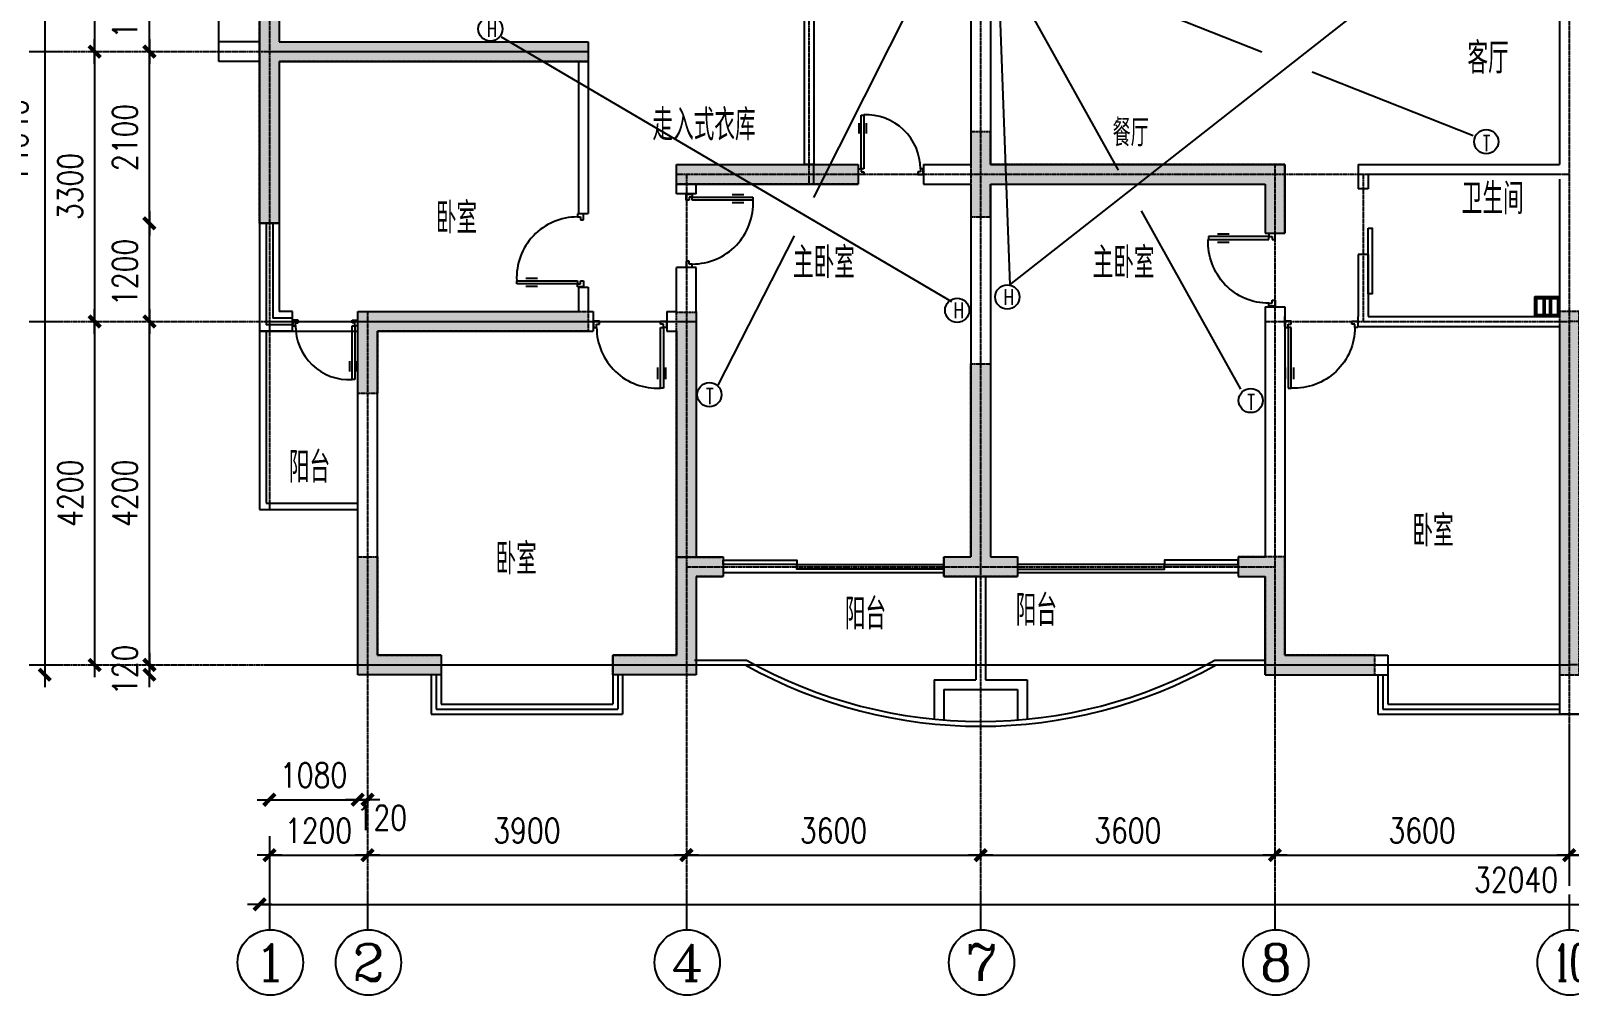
# Model space of a CAD drawing. Extents: x -170759 to 304867, y -311201 to 112352.
# Drawn here: x 200790 to 219610, y -72938 to -61146 of the extents above; entities that cross this region are included whole.
import ezdxf
from ezdxf.enums import TextEntityAlignment as Align

# ---------------------------------------------------------------- set-up
doc = ezdxf.new("R2010")
doc.units = 0
doc.linetypes.add('ACAD_ISO04W100', pattern=[30.5, 24, -3, 0.5, -3])
doc.linetypes.add('DOTE', pattern=[2.42, 2, -0.2, 0.02, -0.2])
doc.layers.get('0').update_dxf_attribs({"linetype": 'CONTINUOUS'})
doc.layers.get('DEFPOINTS').update_dxf_attribs({"linetype": 'CONTINUOUS'})
for name, color, linetype in [('AXIS', 3, 'CONTINUOUS'), ('AXIS_TEXT', 7, 'CONTINUOUS'), ('DOOR', 2, 'CONTINUOUS'), ('DOTE', 251, 'CONTINUOUS'), ('WALL', 7, 'CONTINUOUS'), ('WINDOW', 151, 'CONTINUOUS'), ('WZ', 3, 'CONTINUOUS'), ('ZXX', 2, 'ACAD_ISO04W100'), ('导线', 1, 'CONTINUOUS'), ('柱子', 170, 'CONTINUOUS')]:
    doc.layers.add(name, color=color, linetype=linetype)
doc.styles.add('COMPLEX', font='COMPLEX')
doc.styles.add('DIM_FONT', font='SIMPLEX.shx', dxfattribs={"width": 0.8})
doc.styles.add('HZS', font='txt', dxfattribs={"width": 0.7, "bigfont": 'HZS'})
doc.dimstyles.new('AXIS', dxfattribs={"dimtxt": 300, "dimasz": 1, "dimexe": 250, "dimexo": 300, "dimgap": 150, "dimtad": 1, "dimdec": 0, "dimdsep": 46, "dimtxsty": 'DIM_FONT', "dimblk": '_DIMX', "dimblk1": '_DIMX', "dimblk2": '_DIMX', "dimcen": 2.5, "dimse1": 1, "dimse2": 1, "dimclrd": 3, "dimclre": 3, "dimclrt": 7, "dimadec": 0, "dimazin": 0, "dimtfac": 1, "dimtdec": 0, "dimtix": 1, "dimtmove": 2, "dimatfit": 3, "dimldrblk": '_DIMX', "dimfxl": 0, "dimtolj": 1, "dimtzin": 0, "dimarcsym": 0})

# ---------------------------------------------------------------- blocks, each defined once
blk = doc.blocks.new('_DIMX')
blk.add_line((-150, 0), (150, 0))
at = {"const_width": 50}
blk.add_lwpolyline([(-70, -70), (70, 70)], dxfattribs=at)
blk = doc.blocks.new('*D298')
at = {"layer": 'AXIS', "color": 3, "lineweight": -2}
blk.add_line((200961, -54381), (200961, -69019), dxfattribs=at)
at = {"layer": 'DEFPOINTS', "color": 0}
for p in [(202692, -54380), (200961, -69020), (202676, -69020)]:
    blk.add_point(p, dxfattribs=at)
at = {"layer": 'AXIS', "color": 3, "lineweight": -2}
for p, rotation in [((200961, -54380), 90), ((200961, -69020), 270)]:
    blk.add_blockref('_DIMX', p, dxfattribs=dict(at, rotation=rotation))
at = {"layer": 'AXIS', "color": 7, "insert": (200606, -62493), "char_height": 300, "attachment_point": 5, "rotation": 90, "style": 'DIM_FONT'}
blk.add_mtext('\\A1;14640', dxfattribs=at)
blk = doc.blocks.new('*D268')
at = {"layer": 'AXIS', "color": 3, "lineweight": -2}
for p, q in [((203709, -70547), (203708, -70547)), ((203710, -70547), (204790, -70547)), ((204791, -70547), (204792, -70547))]:
    blk.add_line(p, q, dxfattribs=at)
at = {"layer": 'DEFPOINTS', "color": 0}
for p in [(203710, -64820), (204790, -69410), (204790, -70547)]:
    blk.add_point(p, dxfattribs=at)
at = {"layer": 'AXIS', "color": 3, "lineweight": -2}
blk.add_blockref('_DIMX', (203710, -70547), dxfattribs=at)
at = {"layer": 'AXIS', "color": 3, "lineweight": -2, "rotation": 180}
blk.add_blockref('_DIMX', (204790, -70547), dxfattribs=at)
at = {"layer": 'AXIS', "color": 7, "insert": (204250, -70247), "char_height": 300, "attachment_point": 5, "style": 'DIM_FONT'}
blk.add_mtext('\\A1;1080', dxfattribs=at)
blk = doc.blocks.new('*D269')
at = {"layer": 'AXIS', "color": 3, "lineweight": -2}
blk.add_line((202242, -68899), (202242, -64701), dxfattribs=at)
at = {"layer": 'DEFPOINTS', "color": 0}
for p in [(202242, -64700), (203426, -64700), (204790, -68900)]:
    blk.add_point(p, dxfattribs=at)
at = {"layer": 'AXIS', "color": 3, "lineweight": -2}
for p, rotation in [((202242, -64700), 90), ((202242, -68900), 270)]:
    blk.add_blockref('_DIMX', p, dxfattribs=dict(at, rotation=rotation))
at = {"layer": 'AXIS', "color": 7, "insert": (201942, -66800), "char_height": 300, "attachment_point": 5, "rotation": 90, "style": 'DIM_FONT'}
blk.add_mtext('\\A1;4200', dxfattribs=at)
blk = doc.blocks.new('_AXISO')
blk.add_circle((0, 0), 0.5)
at = {"layer": 'AXIS_TEXT', "style": 'COMPLEX', "width": 1.041667}
blk.add_attdef('A', text='', height=0.56, dxfattribs=at).set_placement((-0.25, -0.28), (0.25, -0.28), align=Align.FIT)
blk = doc.blocks.new('*D271')
at = {"layer": 'AXIS', "color": 3, "lineweight": -2}
for p, q in [((202242, -68899), (202242, -68898)), ((202242, -69020), (202242, -68900)), ((202242, -69021), (202242, -69022))]:
    blk.add_line(p, q, dxfattribs=at)
at = {"layer": 'DEFPOINTS', "color": 0}
for p in [(202242, -68900), (203710, -68900), (203710, -69020)]:
    blk.add_point(p, dxfattribs=at)
at = {"layer": 'AXIS', "color": 3, "lineweight": -2}
for p, rotation in [((202242, -68900), 270), ((202242, -69020), 90)]:
    blk.add_blockref('_DIMX', p, dxfattribs=dict(at, rotation=rotation))
at = {"layer": 'AXIS', "color": 7, "insert": (201942, -68960), "char_height": 300, "attachment_point": 5, "rotation": 90, "style": 'DIM_FONT'}
blk.add_mtext('\\A1;120', dxfattribs=at)
blk = doc.blocks.new('*D272')
at = {"layer": 'AXIS', "color": 3, "lineweight": -2}
blk.add_line((201572, -64701), (201572, -68899), dxfattribs=at)
at = {"layer": 'DEFPOINTS', "color": 0}
for p in [(203438, -64700), (201572, -68900), (203438, -68900)]:
    blk.add_point(p, dxfattribs=at)
at = {"layer": 'AXIS', "color": 3, "lineweight": -2}
for p, rotation in [((201572, -64700), 90), ((201572, -68900), 270)]:
    blk.add_blockref('_DIMX', p, dxfattribs=dict(at, rotation=rotation))
at = {"layer": 'AXIS', "color": 7, "insert": (201272, -66800), "char_height": 300, "attachment_point": 5, "rotation": 90, "style": 'DIM_FONT'}
blk.add_mtext('\\A1;4200', dxfattribs=at)
blk = doc.blocks.new('*D273')
at = {"layer": 'AXIS', "color": 3, "lineweight": -2}
blk.add_line((202242, -63499), (202242, -61401), dxfattribs=at)
at = {"layer": 'DEFPOINTS', "color": 0}
for p in [(202242, -61400), (202942, -61400), (203590, -63500)]:
    blk.add_point(p, dxfattribs=at)
at = {"layer": 'AXIS', "color": 3, "lineweight": -2}
for p, rotation in [((202242, -61400), 90), ((202242, -63500), 270)]:
    blk.add_blockref('_DIMX', p, dxfattribs=dict(at, rotation=rotation))
at = {"layer": 'AXIS', "color": 7, "insert": (201942, -62450), "char_height": 300, "attachment_point": 5, "rotation": 90, "style": 'DIM_FONT'}
blk.add_mtext('\\A1;2100', dxfattribs=at)
blk = doc.blocks.new('*D274')
at = {"layer": 'AXIS', "color": 3, "lineweight": -2}
blk.add_line((201572, -61401), (201572, -64699), dxfattribs=at)
at = {"layer": 'DEFPOINTS', "color": 0}
for p in [(203438, -61400), (201572, -64700), (203438, -64700)]:
    blk.add_point(p, dxfattribs=at)
at = {"layer": 'AXIS', "color": 3, "lineweight": -2}
for p, rotation in [((201572, -61400), 90), ((201572, -64700), 270)]:
    blk.add_blockref('_DIMX', p, dxfattribs=dict(at, rotation=rotation))
at = {"layer": 'AXIS', "color": 7, "insert": (201272, -63050), "char_height": 300, "attachment_point": 5, "rotation": 90, "style": 'DIM_FONT'}
blk.add_mtext('\\A1;3300', dxfattribs=at)
blk = doc.blocks.new('*D275')
at = {"layer": 'AXIS', "color": 3, "lineweight": -2}
blk.add_line((202242, -64699), (202242, -63501), dxfattribs=at)
at = {"layer": 'DEFPOINTS', "color": 0}
for p in [(202242, -63500), (203590, -63500), (203426, -64700)]:
    blk.add_point(p, dxfattribs=at)
at = {"layer": 'AXIS', "color": 3, "lineweight": -2}
for p, rotation in [((202242, -63500), 90), ((202242, -64700), 270)]:
    blk.add_blockref('_DIMX', p, dxfattribs=dict(at, rotation=rotation))
at = {"layer": 'AXIS', "color": 7, "insert": (201942, -64100), "char_height": 300, "attachment_point": 5, "rotation": 90, "style": 'DIM_FONT'}
blk.add_mtext('\\A1;1200', dxfattribs=at)
blk = doc.blocks.new('*D277')
at = {"layer": 'AXIS', "color": 3, "lineweight": -2}
blk.add_line((201572, -57201), (201572, -61399), dxfattribs=at)
at = {"layer": 'DEFPOINTS', "color": 0}
for p in [(203438, -57200), (201572, -61400), (203438, -61400)]:
    blk.add_point(p, dxfattribs=at)
at = {"layer": 'AXIS', "color": 3, "lineweight": -2}
for p, rotation in [((201572, -57200), 90), ((201572, -61400), 270)]:
    blk.add_blockref('_DIMX', p, dxfattribs=dict(at, rotation=rotation))
at = {"layer": 'AXIS', "color": 7, "insert": (201272, -59300), "char_height": 300, "attachment_point": 5, "rotation": 90, "style": 'DIM_FONT'}
blk.add_mtext('\\A1;4200', dxfattribs=at)
blk = doc.blocks.new('*D278')
at = {"layer": 'AXIS', "color": 3, "lineweight": -2}
blk.add_line((202242, -61399), (202242, -60261), dxfattribs=at)
at = {"layer": 'DEFPOINTS', "color": 0}
for p in [(202242, -60260), (203590, -60260), (202942, -61400)]:
    blk.add_point(p, dxfattribs=at)
at = {"layer": 'AXIS', "color": 3, "lineweight": -2}
for p, rotation in [((202242, -60260), 90), ((202242, -61400), 270)]:
    blk.add_blockref('_DIMX', p, dxfattribs=dict(at, rotation=rotation))
at = {"layer": 'AXIS', "color": 7, "insert": (201942, -60830), "char_height": 300, "attachment_point": 5, "rotation": 90, "style": 'DIM_FONT'}
blk.add_mtext('\\A1;1140', dxfattribs=at)
blk = doc.blocks.new('*D283')
at = {"layer": 'AXIS', "color": 3, "lineweight": -2}
for p, q in [((204789, -70547), (204788, -70547)), ((204790, -70547), (204910, -70547)), ((204911, -70547), (204912, -70547))]:
    blk.add_line(p, q, dxfattribs=at)
at = {"layer": 'DEFPOINTS', "color": 0}
for p in [(204790, -64820), (204910, -69294), (204910, -70547)]:
    blk.add_point(p, dxfattribs=at)
at = {"layer": 'AXIS', "color": 3, "lineweight": -2}
blk.add_blockref('_DIMX', (204790, -70547), dxfattribs=at)
at = {"layer": 'AXIS', "color": 3, "lineweight": -2, "rotation": 180}
blk.add_blockref('_DIMX', (204910, -70547), dxfattribs=at)
at = {"layer": 'AXIS', "color": 7, "insert": (205085, -70768), "char_height": 300, "attachment_point": 5, "style": 'DIM_FONT'}
blk.add_mtext('\\A1;120', dxfattribs=at)
blk = doc.blocks.new('*D289')
at = {"layer": 'AXIS', "color": 3, "lineweight": -2}
blk.add_line((223209, -71225), (219611, -71225), dxfattribs=at)
at = {"layer": 'DEFPOINTS', "color": 0}
for p in [(219610, -70365), (223210, -70365), (219610, -71225)]:
    blk.add_point(p, dxfattribs=at)
at = {"layer": 'AXIS', "color": 3, "lineweight": -2, "rotation": 180}
blk.add_blockref('_DIMX', (219610, -71225), dxfattribs=at)
at = {"layer": 'AXIS', "color": 3, "lineweight": -2}
blk.add_blockref('_DIMX', (223210, -71225), dxfattribs=at)
at = {"layer": 'AXIS', "color": 7, "insert": (221410, -70925), "char_height": 300, "attachment_point": 5, "style": 'DIM_FONT'}
blk.add_mtext('\\A1;3600', dxfattribs=at)
blk = doc.blocks.new('A$C59766E44')
at = {"layer": '导线'}
blk.add_circle((148, 148), 148, dxfattribs=at)
at = {"layer": '导线', "color": 1, "style": 'HZS', "width": 0.7}
blk.add_text('T', height=190, dxfattribs=at).set_placement((107, 33))
blk = doc.blocks.new('M_A23MCU')
for p, q in [((-0.454, 0.081), (-0.454, 0.905)), ((-0.454, 0.905), (-0.413, 0.905)), ((-0.413, 0.905), (-0.413, 0.081)), ((-0.489, 0.782), (-0.489, 0.624)), ((-0.378, 0.782), (-0.378, 0.624)), ((-0.495, -0.002), (-0.495, 0.081)), ((-0.495, 0.081), (-0.454, 0.081)), ((-0.413, 0.081), (-0.454, 0.081)), ((-0.454, 0.081), (-0.454, 0.039)), ((-0.454, 0.039), (-0.413, 0.039)), ((-0.413, 0.039), (-0.413, -0.002)), ((0.412, 0.039), (0.412, -0.002)), ((0.453, 0.039), (0.412, 0.039)), ((0.453, 0.081), (0.453, 0.039)), ((0.494, 0.081), (0.453, 0.081)), ((0.494, -0.002), (0.494, 0.081)), ((-0.413, -0.002), (-0.495, -0.002)), ((-0.495, -0.002), (-0.495, -0.002)), ((0.412, -0.002), (0.494, -0.002)), ((0.494, -0.002), (0.494, -0.002))]:
    blk.add_line(p, q)
blk.add_arc((-0.372, 0.082), 0.825, 359.9283, 92.866)
blk = doc.blocks.new('A$C2FB46688')
at = {"layer": '导线'}
blk.add_circle((148, 148), 148, dxfattribs=at)
at = {"layer": '导线', "color": 1, "style": 'HZS', "width": 0.7}
blk.add_text('H', height=190, dxfattribs=at).set_placement((105, 52))

msp = doc.modelspace()

# ---------------------------------------------------------------- hatches: boundary and pattern name
at = {"layer": 'ZXX'}
for points in [[(203590.08707, -63499.79793), (203590.08707, -60259.79793), (203830.08707, -60259.79793), (203830.08707, -61279.79793), (207610.08707, -61279.79793), (207610.08707, -61519.79793), (203830.08707, -61519.79793), (203830.08707, -63499.79793)], [(208930.08707, -64587.97665), (208690.08707, -64587.97665), (208690.08707, -67581.37991), (208930.08707, -67580.71382)]]:
    msp.add_hatch(color=256, dxfattribs=at).paths.add_polyline_path(points)
h = msp.add_hatch(color=256, dxfattribs=at)
h.paths.add_polyline_path([(216010.08707, -62779.79793), (212530.08707, -62779.79793), (212530.08707, -62379.79793), (212410.08707, -62379.79793), (212410.08707, -62899.79793), (216010.08707, -62899.79793)])
h.paths.add_polyline_path([(216010.08707, -62899.79793), (212410.08707, -62899.79793), (212410.08707, -63419.79793), (212530.08707, -63419.79793), (212530.08707, -63019.79793), (215890.08707, -63019.79793), (215890.08707, -63619.79793), (216010.08707, -63619.79793)])
h.paths.add_polyline_path([(212410.08707, -62379.79793), (212290.08707, -62379.79793), (212290.08707, -62899.79793), (212410.08707, -62899.79793)])
h.paths.add_polyline_path([(212410.08707, -62899.79793), (212290.08707, -62899.79793), (212290.08707, -63419.79793), (212410.08707, -63419.79793)])
h.paths.add_polyline_path([(216130.08707, -62899.79793), (216010.08707, -62899.79793), (216010.08707, -63619.79793), (216130.08707, -63619.79793)])
h.paths.add_polyline_path([(216130.08707, -62779.79793), (216010.08707, -62779.79793), (216010.08707, -62899.79793), (216130.08707, -62899.79793)])
h = msp.add_hatch(color=256, dxfattribs=at)
h.paths.add_polyline_path([(210310.08707, -62899.79793), (210310.08707, -62779.79793), (208690.08707, -62779.79793), (208690.08707, -62899.79793)])
h.paths.add_polyline_path([(208810.08707, -62899.79793), (208690.08707, -62899.79793), (208690.08707, -63019.79793), (208810.08707, -63019.79793)])
h.paths.add_polyline_path([(208810.08707, -62899.79793), (208810.08707, -63019.79793), (210310.08707, -63019.79793), (210310.08707, -62899.79793)])
h.paths.add_polyline_path([(210910.08707, -63019.79793), (210910.08707, -62899.79793), (210310.08707, -62899.79793), (210310.08707, -63019.79793)])
h.paths.add_polyline_path([(210310.08707, -62779.79793), (210310.08707, -62899.79793), (210910.08707, -62899.79793), (210910.08707, -62779.79793)])
h = msp.add_hatch(color=256, dxfattribs=at)
h.paths.add_polyline_path([(207610.08707, -64699.79793), (207610.08707, -64579.79793), (204910.08707, -64579.79793), (204910.08707, -64699.79793)])
h.paths.add_polyline_path([(204910.08707, -64699.79793), (204910.08707, -65579.79793), (205030.08707, -65579.79793), (205030.08707, -64819.79793), (207610.08707, -64819.79793), (207610.08707, -64699.79793)])
h.paths.add_polyline_path([(204910.08707, -64699.79793), (204790.08707, -64699.79793), (204790.08707, -65579.79793), (204910.08707, -65579.79793)])
h.paths.add_polyline_path([(204910.08707, -64579.79793), (204790.08707, -64579.79793), (204790.08707, -64699.79793), (204910.08707, -64699.79793)])
h = msp.add_hatch(color=256, dxfattribs=at)
h.paths.add_polyline_path([(219610.08707, -64699.79793), (219730.08707, -64699.79793), (219730.08707, -64579.79793), (219490.08707, -64579.79793), (219490.08707, -64699.79793)])
h.paths.add_polyline_path([(219490.08707, -68899.79793), (219610.08707, -68899.79793), (219730.08707, -68899.79793), (219730.08707, -64699.79793), (219610.08707, -64699.79793), (219490.08707, -64699.79793)])
h.paths.add_polyline_path([(219730.08707, -69019.79793), (219730.08707, -68899.79793), (219610.08707, -68899.79793), (219490.08707, -68899.79793), (219490.08707, -69019.79793)])
h = msp.add_hatch(color=256, dxfattribs=at)
h.paths.add_polyline_path([(212410.08707, -65219.79793), (212290.08707, -65219.79793), (212290.08707, -67579.79793), (211960.08707, -67579.79793), (211960.08707, -67699.79793), (212410.08707, -67699.79793)])
h.paths.add_polyline_path([(212530.08707, -65219.79793), (212410.08707, -65219.79793), (212410.08707, -67699.79793), (212860.08707, -67699.79793), (212860.08707, -67579.79793), (212530.08707, -67579.79793)])
h.paths.add_polyline_path([(212860.08707, -67699.79793), (212410.08707, -67699.79793), (212410.08707, -67819.79793), (212860.08707, -67819.79793)])
h.paths.add_polyline_path([(212410.08707, -67699.79793), (211960.08707, -67699.79793), (211960.08707, -67819.79793), (212410.08707, -67819.79793)])
h = msp.add_hatch(color=256, dxfattribs=at)
h.paths.add_polyline_path([(205030.08707, -67579.79793), (204910.08707, -67579.79793), (204910.08707, -68899.79793), (205810.08707, -68899.79793), (205810.08707, -68779.79793), (205030.08707, -68779.79793)])
h.paths.add_polyline_path([(204910.08707, -67579.79793), (204790.08707, -67579.79793), (204790.08707, -68899.79793), (204910.08707, -68899.79793)])
h.paths.add_polyline_path([(205810.08707, -68899.79793), (204910.08707, -68899.79793), (204910.08707, -69019.79793), (205810.08707, -69019.79793)])
h.paths.add_polyline_path([(204910.08707, -68899.79793), (204790.08707, -68899.79793), (204790.08707, -69019.79793), (204910.08707, -69019.79793)])
h = msp.add_hatch(color=256, dxfattribs=at)
h.paths.add_polyline_path([(208810.08707, -67699.79793), (208810.08707, -68899.79793), (208930.08707, -68899.79793), (208930.08707, -67819.79793), (209260.08707, -67819.79793), (209260.08707, -67699.79793)])
h.paths.add_polyline_path([(208810.08707, -67581.04687), (208810.08707, -67699.79793), (209260.08707, -67699.79793), (209260.08707, -67579.79793)])
h.paths.add_polyline_path([(208690.08707, -68779.79793), (207910.08707, -68779.79793), (207910.08707, -68899.79793), (208810.08707, -68899.79793), (208810.08707, -67581.04687), (208690.08707, -67581.37991)])
h.paths.add_polyline_path([(208810.08707, -69019.79793), (208930.08707, -69019.79793), (208930.08707, -68899.79793), (208910.08707, -68899.79793), (208810.08707, -68899.79793)])
h.paths.add_polyline_path([(208810.08707, -69019.79793), (208810.08707, -68899.79793), (207910.08707, -68899.79793), (207910.08707, -69019.79793)])
h = msp.add_hatch(color=256, dxfattribs=at)
h.paths.add_polyline_path([(216010.08707, -67579.79793), (215560.08707, -67579.79793), (215560.08707, -67699.79793), (216010.08707, -67699.79793)])
h.paths.add_polyline_path([(216010.08707, -67699.79793), (215560.08707, -67699.79793), (215560.08707, -67819.79793), (215890.08707, -67819.79793), (215890.08707, -68899.79793), (216010.08707, -68899.79793)])
h.paths.add_polyline_path([(216130.08707, -67579.79793), (216010.08707, -67579.79793), (216010.08707, -68899.79793), (217230.08707, -68899.79793), (217230.08707, -68779.79793), (216130.08707, -68779.79793)])
h.paths.add_polyline_path([(217230.08707, -68899.79793), (216010.08707, -68899.79793), (216010.08707, -69019.79793), (217230.08707, -69019.79793)])
h.paths.add_polyline_path([(216010.08707, -68899.79793), (215890.08707, -68899.79793), (215890.08707, -69019.79793), (216010.08707, -69019.79793)])

# ---------------------------------------------------------------- linework, layer by layer
at = {"color": 2}
for p, q in [((219290.08707, -64419.79793), (219290.08707, -64619.79793)), ((219310.08707, -64419.79793), (219310.08707, -64619.79793)), ((219370.08707, -64419.79793), (219370.08707, -64619.79793)), ((219390.08707, -64419.79793), (219390.08707, -64619.79793))]:
    msp.add_line(p, q, dxfattribs=at)
for points in [[(219490.08707, -64639.79793), (219190.08707, -64639.79793), (219190.08707, -64399.79793), (219490.08707, -64399.79793)], [(219190.08707, -64639.79793), (219490.08707, -64639.79793), (219490.08707, -64399.79793), (219190.08707, -64399.79793)], [(219470.08707, -64619.79793), (219210.08707, -64619.79793), (219210.08707, -64419.79793), (219470.08707, -64419.79793)], [(219210.08707, -64619.79793), (219470.08707, -64619.79793), (219470.08707, -64419.79793), (219210.08707, -64419.79793)]]:
    msp.add_lwpolyline(points, close=True, dxfattribs=at)
at = {"layer": 'AXIS'}
for p, q in [((200771.5763, -61399.79793), (201135.37028, -61399.79793)), ((200771.5763, -64699.79793), (201135.37028, -64699.79793)), ((200771.5763, -68899.79793), (201135.37028, -68899.79793)), ((203710.08707, -70992.98503), (203710.08707, -72138.20508)), ((204910.08707, -71707.08572), (204910.08707, -72138.20508)), ((208810.08707, -71707.08572), (208810.08707, -72138.20508)), ((212410.08707, -71707.08572), (212410.08707, -72138.20508)), ((216010.08707, -71707.08572), (216010.08707, -72138.20508)), ((219610.08707, -71707.08572), (219610.08707, -72138.20508))]:
    msp.add_line(p, q, dxfattribs=at)
at = {"layer": 'DOOR'}
for p, q in [((203090.08707, -61279.79793), (203090.08707, -60379.79793)), ((203590.08707, -64819.79793), (203590.08707, -66999.79793)), ((203670.08707, -64819.79793), (203670.08707, -66919.79793)), ((203670.08707, -66919.79793), (204790.08707, -66919.79793)), ((203590.08707, -66999.79793), (204790.08707, -66999.79793)), ((208910.08707, -68839.79793), (209546.8055, -68839.79793)), ((215273.83357, -68839.79793), (215890.08707, -68839.79793)), ((208910.08707, -68899.79793), (209530.08707, -68899.79793)), ((215290.08707, -68899.79793), (215890.08707, -68899.79793))]:
    msp.add_line(p, q, dxfattribs=at)
msp.add_lwpolyline([(217150.08707, -63559.77567), (217198.646, -63559.77567), (217198.646, -64361.64), (217150.08707, -64361.64)], close=True, dxfattribs=at)
for centre, radius, start, end in [((212410.31954, -63748.32304), 5841.47492, 240.646012968, 299.353987032), ((212410.08707, -63745.19793), 5904.6, 240.806848949, 299.193151051)]:
    msp.add_arc(centre, radius, start, end, dxfattribs=at)
at = {"layer": 'DOTE', "linetype": 'DOTE', "ltscale": 0.5}
for p, q in [((203710.08707, -52058.71493), (203710.08707, -66999.79793)), ((219610.08707, -52058.71493), (219610.08707, -69665.72851)), ((210310.08707, -60379.79793), (210310.08707, -63019.79793)), ((212410.08707, -60379.79793), (212410.08707, -71920.40864)), ((212410.08707, -60379.79793), (212410.08707, -71920.40864)), ((200809.17116, -61399.79793), (207610.08707, -61399.79793)), ((203710.08707, -61399.79793), (207610.08707, -61399.79793)), ((216010.08707, -62779.79793), (216010.08707, -71920.40864)), ((208690.08707, -62899.79793), (219610.08707, -62899.79793)), ((208810.08707, -62899.79793), (208810.08707, -71920.40864)), ((217090.08707, -62899.79793), (217090.08707, -64699.79793)), ((217090.08707, -62899.79793), (217090.08707, -64699.79793)), ((200809.17116, -64699.79793), (208930.08707, -64699.79793)), ((203710.08707, -64699.79793), (208930.08707, -64699.79793)), ((204910.08707, -64579.79793), (204910.08707, -71920.40864)), ((215890.08707, -64699.79793), (219610.08707, -64699.79793)), ((215890.08707, -64699.79793), (219610.08707, -64699.79793)), ((223330.08707, -64699.79793), (219610.08707, -64699.79793)), ((208810.08707, -67699.79793), (216010.08707, -67699.79793)), ((200809.17116, -68899.79793), (219610.08707, -68899.79793)), ((203710.08707, -68899.79793), (219610.08707, -68899.79793)), ((238430.4205, -68899.79793), (219610.08707, -68899.79793))]:
    msp.add_line(p, q, dxfattribs=at)
at = {"layer": 'WALL'}
for p, q in [((219490.08707, -58819.79793), (219490.08707, -62779.79793)), ((203590.08707, -60259.79793), (203590.08707, -61490.10779)), ((203830.08707, -60259.79793), (203830.08707, -61279.79793)), ((212530.08707, -60379.79793), (212530.08707, -62779.79793)), ((210250.08707, -60619.79793), (210250.08707, -62779.79793)), ((210370.08707, -60619.79793), (210370.08707, -62779.79793)), ((212290.08707, -60619.79793), (212290.08707, -62779.79793)), ((203590.08707, -61279.79793), (203090.08707, -61279.79793)), ((203090.08707, -61519.79793), (203090.08707, -61279.79793)), ((203590.08707, -61279.79793), (203590.08707, -63499.79793)), ((203830.08707, -61279.79793), (207610.08707, -61279.79793)), ((207610.08707, -61279.79793), (207610.08707, -63379.79793)), ((203590.08707, -61519.79793), (203090.08707, -61519.79793)), ((203830.08707, -61519.79793), (207610.08707, -61519.79793)), ((203830.08707, -61519.79793), (203830.08707, -63499.79793)), ((207490.08707, -61519.79793), (207490.08707, -63379.79793)), ((208690.08707, -62779.79793), (210250.08707, -62779.79793)), ((208690.08707, -62779.79793), (210370.08707, -62779.79793)), ((208690.08707, -63139.79793), (208690.08707, -62779.79793)), ((210370.08707, -62779.79793), (210250.08707, -62779.79793)), ((210370.08707, -62779.79793), (210910.08707, -62779.79793)), ((210370.08707, -63019.79793), (210370.08707, -62779.79793)), ((210910.08707, -62779.79793), (210910.08707, -63019.79793)), ((211710.08707, -62779.79793), (211710.08707, -63019.79793)), ((211710.08707, -62779.79793), (212290.08707, -62779.79793)), ((212530.08707, -62779.79793), (216130.08707, -62779.79793)), ((216130.08707, -62779.79793), (216130.08707, -63619.79793)), ((217030.08707, -62779.79793), (219490.08707, -62779.79793)), ((217030.08707, -62779.79793), (217030.08707, -63079.79793)), ((208690.08707, -63019.79793), (210370.08707, -63019.79793)), ((208930.08707, -63139.79793), (208930.08707, -63019.79793)), ((208930.08707, -63019.79793), (210910.08707, -63019.79793)), ((211710.08707, -63019.79793), (212290.08707, -63019.79793)), ((212290.08707, -63019.79793), (212290.08707, -67579.79793)), ((212530.08707, -63019.79793), (215890.08707, -63019.79793)), ((212530.08707, -63019.79793), (212530.08707, -67579.79793)), ((215890.08707, -63019.79793), (215890.08707, -63619.79793)), ((217150.08707, -62899.79793), (219490.08707, -62899.79793)), ((217150.08707, -62899.79793), (217150.08707, -63079.79793)), ((219490.08707, -62959.79793), (219490.08707, -64639.79793)), ((208930.08707, -63139.79793), (208690.08707, -63139.79793)), ((217150.08707, -63079.79793), (217030.08707, -63079.79793)), ((207490.08707, -63379.79793), (207610.08707, -63379.79793)), ((203590.08707, -63499.79793), (203830.08707, -63499.79793)), ((215890.08707, -63619.79793), (216130.08707, -63619.79793)), ((217150.08707, -63879.79793), (217030.08707, -63879.79793)), ((217030.08707, -63879.79793), (217030.08707, -64639.79793)), ((217150.08707, -63879.79793), (217150.08707, -64639.79793)), ((208930.08707, -64039.79793), (208690.08707, -64039.79793)), ((208690.08707, -64579.79793), (208690.08707, -64039.79793)), ((208930.08707, -64579.79793), (208930.08707, -64039.79793)), ((207490.08707, -64279.79793), (207610.08707, -64279.79793)), ((207490.08707, -64279.79793), (207490.08707, -64579.79793)), ((207610.08707, -64279.79793), (207610.08707, -64579.79793)), ((215890.08707, -64519.79793), (215890.08707, -67579.79793)), ((215890.08707, -64519.79793), (216130.08707, -64519.79793)), ((216130.08707, -64519.79793), (216130.08707, -68779.79793)), ((204790.08707, -69019.79793), (204790.08707, -64579.79793)), ((204790.08707, -64579.79793), (207490.08707, -64579.79793)), ((207610.08707, -64579.79793), (207670.08707, -64579.79793)), ((207670.08707, -64579.79793), (207670.08707, -64819.79793)), ((208570.08707, -64579.79793), (208690.08707, -64579.79793)), ((208570.08707, -64579.79793), (208570.08707, -64819.79793)), ((208930.08707, -64579.79793), (208930.08707, -67579.79793)), ((216130.08707, -64759.79793), (216130.08707, -64639.79793)), ((217030.08707, -64639.79793), (217030.08707, -64639.79793)), ((217030.08707, -64759.79793), (217030.08707, -64639.79793)), ((217150.08707, -64639.79793), (219490.08707, -64639.79793)), ((205030.08707, -68779.79793), (205030.08707, -64819.79793)), ((205030.08707, -64819.79793), (207670.08707, -64819.79793)), ((208570.08707, -64819.79793), (208690.08707, -64819.79793)), ((208690.08707, -64819.79793), (208690.08707, -68779.79793)), ((217030.08707, -64759.79793), (219490.08707, -64759.79793)), ((219490.08707, -64759.79793), (219490.08707, -69499.79793)), ((208930.08707, -67579.79793), (209260.08707, -67579.79793)), ((209260.08707, -67579.79793), (209260.08707, -67819.79793)), ((211960.08707, -67579.79793), (212290.08707, -67579.79793)), ((211960.08707, -67579.79793), (211960.08707, -67819.79793)), ((212530.08707, -67579.79793), (212860.08707, -67579.79793)), ((212860.08707, -67579.79793), (212860.08707, -67819.79793)), ((215560.08707, -67579.79793), (215560.08707, -67819.79793)), ((215560.08707, -67579.79793), (215890.08707, -67579.79793)), ((208930.08707, -67819.79793), (208930.08707, -69019.79793)), ((208930.08707, -67819.79793), (209260.08707, -67819.79793)), ((211960.08707, -67819.79793), (212860.08707, -67819.79793)), ((212350.08707, -67819.79793), (212350.08707, -69079.79793)), ((212470.08707, -67819.79793), (212470.08707, -69079.79793)), ((215560.08707, -67819.79793), (215890.08707, -67819.79793)), ((215890.08707, -69019.79793), (215890.08707, -67819.79793)), ((205810.08707, -68779.79793), (205030.08707, -68779.79793)), ((205810.08707, -68779.79793), (205810.08707, -69019.79793)), ((207910.08707, -68779.79793), (207910.08707, -69019.79793)), ((208690.08707, -68779.79793), (207910.08707, -68779.79793)), ((216130.08707, -68779.79793), (217390.08707, -68779.79793)), ((217390.08707, -68779.79793), (217390.08707, -69019.79793)), ((217390.08707, -68799.79793), (217390.08707, -69019.79793)), ((205810.08707, -69019.79793), (204790.08707, -69019.79793)), ((208930.08707, -69019.79793), (207910.08707, -69019.79793)), ((215890.08707, -69019.79793), (217390.08707, -69019.79793)), ((211840.08707, -69079.79793), (211840.08707, -69558.31084)), ((211840.08707, -69079.79793), (212350.08707, -69079.79793)), ((211960.08707, -69199.79793), (211960.08707, -69570.19559)), ((211960.08707, -69199.79793), (212860.08707, -69199.79793)), ((212470.08707, -69079.79793), (212980.08707, -69079.79793)), ((212860.08707, -69199.79793), (212860.08707, -69570.19559)), ((212980.08707, -69079.79793), (212980.08707, -69558.31084)), ((219490.08707, -69499.79793), (219730.08707, -69499.79793)), ((219730.08707, -69499.79793), (219490.08707, -69499.79793)), ((219490.08707, -69499.79793), (219730.08707, -69499.79793)), ((219730.08707, -69499.79793), (219490.08707, -69499.79793))]:
    msp.add_line(p, q, dxfattribs=at)
at = {"layer": 'WINDOW'}
for p, q in [((203590.08707, -63499.79793), (203590.08707, -64819.79793)), ((203670.08707, -63499.79793), (203670.08707, -64739.79793)), ((203750.08707, -63499.79793), (203750.08707, -64659.79793)), ((203830.08707, -63499.79793), (203830.08707, -64579.79793)), ((203990.08707, -64739.79793), (203670.08707, -64739.79793)), ((203990.08707, -64659.79793), (203750.08707, -64659.79793)), ((203990.08707, -64579.79793), (203830.08707, -64579.79793)), ((203990.08707, -64819.79793), (203990.08707, -64579.79793)), ((203590.08707, -64819.79793), (204790.08707, -64819.79793)), ((203990.08707, -64819.79793), (203590.08707, -64819.79793)), ((209260.08707, -67770.79793), (211960.08707, -67770.79793)), ((212860.08707, -67770.79793), (215560.08707, -67770.79793)), ((205690.08707, -69019.79793), (205690.08707, -69499.79793)), ((205750.08707, -69019.79793), (205750.08707, -69439.79793)), ((205810.08707, -69019.79793), (205810.08707, -69379.79793)), ((207910.08707, -69019.79793), (207910.08707, -69379.79793)), ((207970.08707, -69019.79793), (207970.08707, -69439.79793)), ((208030.08707, -69019.79793), (208030.08707, -69499.79793)), ((217270.08707, -69019.79793), (217270.08707, -69499.79793)), ((217330.08707, -69019.79793), (217330.08707, -69439.79793)), ((217390.08707, -69019.79793), (217390.08707, -69379.79793)), ((205750.08707, -69439.79793), (207970.08707, -69439.79793)), ((205810.08707, -69379.79793), (207910.08707, -69379.79793)), ((217330.08707, -69439.79793), (219490.08707, -69439.79793)), ((217390.08707, -69379.79793), (219490.08707, -69379.79793)), ((205690.08707, -69499.79793), (208030.08707, -69499.79793)), ((217270.08707, -69499.79793), (219490.08707, -69499.79793))]:
    msp.add_line(p, q, dxfattribs=at)
for points in [[(210160.08707, -67670.79793), (209261.08707, -67670.79793), (209261.08707, -67616.79793), (210160.08707, -67616.79793)], [(210160.08707, -67670.79793), (211958.08707, -67670.79793), (211958.08707, -67728.79793), (210160.08707, -67728.79793)], [(214660.08707, -67670.79793), (212862.08707, -67670.79793), (212862.08707, -67728.79793), (214660.08707, -67728.79793)], [(214660.08707, -67670.79793), (215559.08707, -67670.79793), (215559.08707, -67616.79793), (214660.08707, -67616.79793)]]:
    msp.add_lwpolyline(points, close=True, dxfattribs=at)
at = {"layer": 'ZXX'}
for points in [[(203590.08707, -63499.79793), (203590.08707, -60259.79793), (203830.08707, -60259.79793), (203830.08707, -61279.79793), (207610.08707, -61279.79793), (207610.08707, -61519.79793), (203830.08707, -61519.79793), (203830.08707, -63499.79793), (203590.08707, -63499.79793)], [(215890.08707, -63619.79793), (216130.08707, -63619.79793), (216130.08707, -62779.79793), (212530.08707, -62779.79793), (212530.08707, -62379.79793), (212290.08707, -62379.79793), (212290.08707, -63419.79793), (212530.08707, -63419.79793), (212530.08707, -63019.79793), (215890.08707, -63019.79793), (215890.08707, -63619.79793)], [(208690.08707, -63019.79793), (208690.08707, -62779.79793), (210910.08707, -62779.79793), (210910.08707, -63019.79793), (208690.08707, -63019.79793)], [(205030.08707, -65579.79793), (204790.08707, -65579.79793), (204790.08707, -64579.79793), (207610.08707, -64579.79793), (207610.08707, -64819.79793), (205030.08707, -64819.79793), (205030.08707, -65579.79793)], [(208690.08707, -67581.37991), (208690.08707, -64587.97665), (208930.08707, -64587.97665), (208930.08707, -67581.37991), (208690.08707, -67581.37991)], [(219490.08707, -69019.79793), (219730.08707, -69019.79793), (219730.08707, -64579.79793), (219490.08707, -64579.79793), (219490.08707, -69019.79793)], [(211960.08707, -67819.79793), (211960.08707, -67579.79793), (212290.08707, -67579.79793), (212290.08707, -65219.79793), (212530.08707, -65219.79793), (212530.08707, -67579.79793), (212860.08707, -67579.79793), (212860.08707, -67819.79793), (211960.08707, -67819.79793)], [(204790.08707, -67579.79793), (205030.08707, -67579.79793), (205030.08707, -68779.79793), (205810.08707, -68779.79793), (205810.08707, -69019.79793), (204790.08707, -69019.79793), (204790.08707, -67579.79793)], [(207910.08707, -69019.79793), (207910.08707, -68779.79793), (208690.08707, -68779.79793), (208690.08707, -67581.37991), (209260.08707, -67579.79793), (209260.08707, -67819.79793), (208930.08707, -67819.79793), (208930.08707, -69019.79793), (207910.08707, -69019.79793)], [(217230.08707, -69019.79793), (217230.08707, -68779.79793), (216130.08707, -68779.79793), (216130.08707, -67579.79793), (215560.08707, -67579.79793), (215560.08707, -67819.79793), (215890.08707, -67819.79793), (215890.08707, -69019.79793), (217230.08707, -69019.79793)]]:
    msp.add_lwpolyline(points, dxfattribs=at)
at = {"layer": '导线'}
for p, q in [((212767.82252, -64253.99919), (219239.99534, -59174.91991)), ((212628.0322, -60129.07425), (215848.33398, -61401.81956)), ((211829.30829, -60274.67147), (210366.32505, -63183.46761)), ((212622.81625, -60333.39326), (212767.82252, -64253.99919)), ((212648.51151, -60257.29474), (214093.07277, -62848.08107)), ((206542.76921, -61219.92973), (212052.15183, -64453.99919)), ((216467.43562, -61646.5043), (218435.87415, -62424.48137)), ((214372.42905, -63349.09992), (215587.74924, -65528.74782)), ((210130.77962, -63651.79398), (209193.9394, -65479.78786))]:
    msp.add_line(p, q, dxfattribs=at)
at = {"layer": '柱子'}
msp.add_line((219610.08707, -69619.79793), (219610.08707, -71598.68129), dxfattribs=at)
msp.add_line((219610.08707, -69619.79793), (219610.08707, -71598.68129), dxfattribs=at)

# ---------------------------------------------------------------- block references
at = {"layer": 'AXIS'}
ref = msp.add_blockref('_AXISO', (203721.19366, -72538.05085), dxfattribs=dict(at, xscale=800, yscale=800, zscale=800))
ref.add_attrib('A', '1', dxfattribs={"layer": 'AXIS_TEXT', "height": 448, "style": 'COMPLEX', "width": 2.083333}).set_placement((203521.19366, -72762.05085), (203921.19366, -72762.05085), align=Align.FIT)
ref = msp.add_blockref('_AXISO', (204921.19366, -72538.05085), dxfattribs=dict(at, xscale=800, yscale=800, zscale=800))
ref.add_attrib('A', '2', dxfattribs={"layer": 'AXIS_TEXT', "height": 448, "style": 'COMPLEX', "width": 1.339286}).set_placement((204721.19366, -72762.05085), (205121.19366, -72762.05085), align=Align.FIT)
ref = msp.add_blockref('_AXISO', (208821.19366, -72538.05085), dxfattribs=dict(at, xscale=800, yscale=800, zscale=800))
ref.add_attrib('A', '4', dxfattribs={"layer": 'AXIS_TEXT', "height": 448, "style": 'COMPLEX', "width": 1.171875}).set_placement((208621.19366, -72762.05085), (209021.19366, -72762.05085), align=Align.FIT)
ref = msp.add_blockref('_AXISO', (212421.19366, -72538.05085), dxfattribs=dict(at, xscale=800, yscale=800, zscale=800))
ref.add_attrib('A', '7', dxfattribs={"layer": 'AXIS_TEXT', "height": 448, "style": 'COMPLEX', "width": 1.339286}).set_placement((212221.19366, -72762.05085), (212621.19366, -72762.05085), align=Align.FIT)
ref = msp.add_blockref('_AXISO', (216021.19366, -72538.05085), dxfattribs=dict(at, xscale=800, yscale=800, zscale=800))
ref.add_attrib('A', '8', dxfattribs={"layer": 'AXIS_TEXT', "height": 448, "style": 'COMPLEX', "width": 1.339286}).set_placement((215821.19366, -72762.05085), (216221.19366, -72762.05085), align=Align.FIT)
ref = msp.add_blockref('_AXISO', (219621.19366, -72538.05085), dxfattribs=dict(at, xscale=800, yscale=800, zscale=800))
ref.add_attrib('A', '10', dxfattribs={"layer": 'AXIS_TEXT', "height": 448, "style": 'COMPLEX', "width": 0.646552}).set_placement((219421.19366, -72762.05085), (219821.19366, -72762.05085), align=Align.FIT)
at = {"layer": 'WINDOW'}
for p, xscale, yscale, zscale, rotation in [((211310.08707, -62899.79793), -800, -800, 800, 180), ((208810.08707, -63589.79793), -900, -900, 900, 90), ((207550.08707, -63829.79793), -900, -900, 900, 270), ((216010.08707, -64069.79793), 900, -900, 900, 270), ((204390.08707, -64686.4646), 800, 800, 800, 180), ((208120.08707, -64699.79793), 900, 900, 900, 180), ((216580.08707, -64699.79793), -900, 900, 900, 180)]:
    msp.add_blockref('M_A23MCU', p, dxfattribs=dict(at, xscale=xscale, yscale=yscale, zscale=zscale, rotation=rotation))
at = {"layer": '导线'}
for name, p in [('A$C2FB46688', (206265.14615, -61270.9232)), ('A$C59766E44', (218446.83244, -62649.73843)), ('A$C2FB46688', (212588.23553, -64548.42259)), ('A$C2FB46688', (211974.62004, -64710.72413)), ('A$C59766E44', (208944.10249, -65743.32492)), ('A$C59766E44', (215565.59042, -65814.85286))]:
    msp.add_blockref(name, p, dxfattribs=at)

# ---------------------------------------------------------------- texts
at = {"layer": 'WZ', "style": 'HZS', "width": 0.7}
for s, height, p in [('客厅', 380, (218365.00116, -61668.89422)), ('走入式衣库', 380, (208394.30913, -62486.22669)), ('餐厅', 332.5, (214023.91093, -62559.87414)), ('卫生间', 380, (218294.80161, -63388.61143)), ('卧室', 380, (205745.6029, -63625.33712)), ('主卧室', 380, (210114.01578, -64172.45812)), ('主卧室', 380, (213779.45047, -64172.45812)), ('阳台', 380, (203947.03021, -66672.52812)), ('卧室', 380, (217690.98162, -67450.64502)), ('卧室', 380, (206474.98831, -67793.03952)), ('阳台', 380, (210748.04249, -68466.15743)), ('阳台', 380, (212838.00055, -68422.17772))]:
    msp.add_text(s, height=height, dxfattribs=at).set_placement(p)

# ---------------------------------------------------------------- dimensions: what is measured, and where the dimension line sits
at = {"layer": 'AXIS'}
dim = msp.add_linear_dim(base=(200961.45414, -69019.79793), p1=(202692.4296, -54379.79793), p2=(202675.89168, -69019.79793), angle=270, dimstyle='AXIS', dxfattribs=at)
dim.commit()
dim.dimension.update_dxf_attribs({"geometry": '*D298', "text_midpoint": (200605.58212, -62492.53417), "dimtype": 160})
for base, p1, p2, picture, middle in [((201571.70655, -61399.79793), (203438.19696, -57199.79793), (203438.19696, -61399.79793), '*D277', (201271.70655, -59299.79793)), ((202242.4296, -60259.79793), (202941.54136, -61399.79793), (203590.08707, -60259.79793), '*D278', (201942.4296, -60829.79793)), ((201571.70655, -64699.79793), (203438.19696, -61399.79793), (203438.19696, -64699.79793), '*D274', (201271.70655, -63049.79793)), ((202242.4296, -61399.79793), (203590.08707, -63499.79793), (202941.54136, -61399.79793), '*D273', (201942.4296, -62449.79793)), ((202242.4296, -63499.79793), (203425.78276, -64699.79793), (203590.08707, -63499.79793), '*D275', (201942.4296, -64099.79793)), ((201571.70655, -68899.79793), (203438.19696, -64699.79793), (203438.19696, -68899.79793), '*D272', (201271.70655, -66799.79793)), ((202242.4296, -64699.79793), (204790.08707, -68899.79793), (203425.78276, -64699.79793), '*D269', (201942.4296, -66799.79793))]:
    dim = msp.add_linear_dim(base=base, p1=p1, p2=p2, angle=270, dimstyle='AXIS', override={"dimse1": 1}, dxfattribs=at)
    dim.commit()
    dim.dimension.update_dxf_attribs({"geometry": picture, "text_midpoint": middle})
for base, p1, p2, picture, middle in [((204790.08707, -70546.75146), (203710.08707, -64819.79793), (204790.08707, -69410.26374), '*D268', (204250.08707, -70246.75146)), ((219610.08707, -71225.19359), (223210.08707, -70364.72333), (219610.08707, -70364.72333), '*D289', (221410.08707, -70925.19359))]:
    dim = msp.add_linear_dim(base=base, p1=p1, p2=p2, dimstyle='AXIS', override={"dimse1": 1}, dxfattribs=at)
    dim.commit()
    dim.dimension.update_dxf_attribs({"geometry": picture, "text_midpoint": middle})
dim = msp.add_linear_dim(base=(204910.08707, -70546.75146), p1=(204790.08707, -64819.79793), p2=(204910.08707, -69293.83625), dimstyle='AXIS', override={"dimse1": 1}, dxfattribs=at)
dim.commit()
dim.dimension.update_dxf_attribs({"geometry": '*D283', "text_midpoint": (205084.72051, -70768.33622), "dimtype": 160})
dim = msp.add_linear_dim(base=(202242.4296, -68899.79793), p1=(203710.08707, -69019.79793), p2=(203710.08707, -68899.79793), angle=270, dimstyle='AXIS', dxfattribs=at)
dim.commit()
dim.dimension.update_dxf_attribs({"geometry": '*D271', "text_midpoint": (201942.4296, -68959.79793)})
msp.add_linear_dim(base=(204910.08707, -71225.19359), p1=(203710.08707, -69410.26374), p2=(204910.08707, -70364.72333), dimstyle='AXIS', dxfattribs=at).render()
msp.add_linear_dim(base=(235630.08707, -71827.14199), p1=(203590.08707, -70389.55532), p2=(235630.08707, -70143.01116), location=(218959.59944, -71527.14199), dimstyle='AXIS', dxfattribs=at).render()
for base, p1, p2 in [((208810.08707, -71225.19359), (204910.08707, -70364.72333), (208810.08707, -70364.72333)), ((212410.08707, -71225.19359), (208810.08707, -70364.72333), (212410.08707, -70364.72333)), ((216010.08707, -71225.19359), (212410.08707, -70364.72333), (216010.08707, -70364.72333)), ((219610.08707, -71225.19359), (216010.08707, -70364.72333), (219610.08707, -70364.72333))]:
    msp.add_linear_dim(base=base, p1=p1, p2=p2, dimstyle='AXIS', override={"dimse1": 1}, dxfattribs=at).render()

doc.saveas('drawing.dxf')
